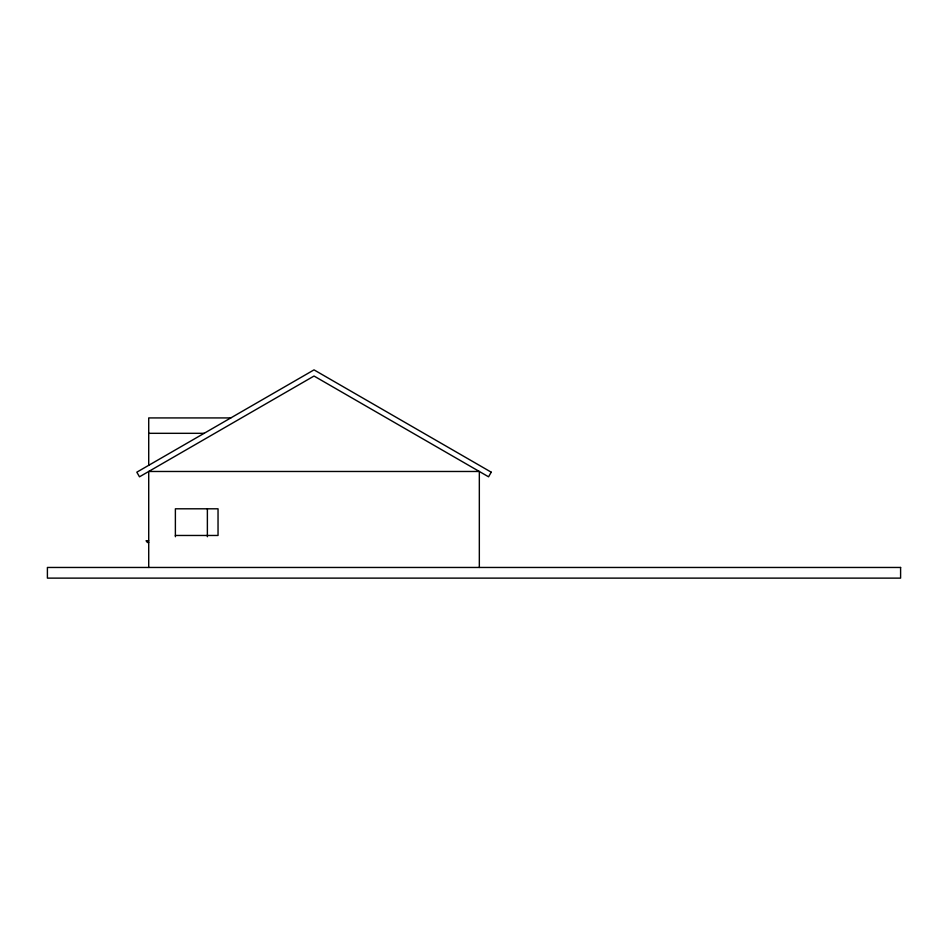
<?xml version="1.0" encoding="UTF-8"?>
<svg xmlns="http://www.w3.org/2000/svg" width="948" height="948" viewBox="0 0 948 948"><rect width="100%" height="100%" fill="white"/><g stroke="black" fill="none" stroke-linecap="round" stroke-linejoin="round"><path stroke-width="1.42" d="M230.802 417.926L148.718 417.926L148.718 465.314M148.718 433.319L204.14 433.319M175.38 535.466L218.04 535.466L218.04 508.803L175.38 508.803L175.38 536.722M148.718 540.798L146.051 540.798L147.082 541.687A1.635 1.635 0 0 0 147.307 542.505L148.718 542.505M479.333 567.461L479.333 471.476L148.718 471.476L148.718 567.461M207.375 508.91L207.375 536.722M491.23 472.187L488.564 476.808L314.025 376.036L139.486 476.808L136.82 472.187L314.025 369.874L491.23 472.187M900.6 567.461L47.4 567.461L47.4 578.126L900.6 578.126L900.6 567.461"/></g></svg>
